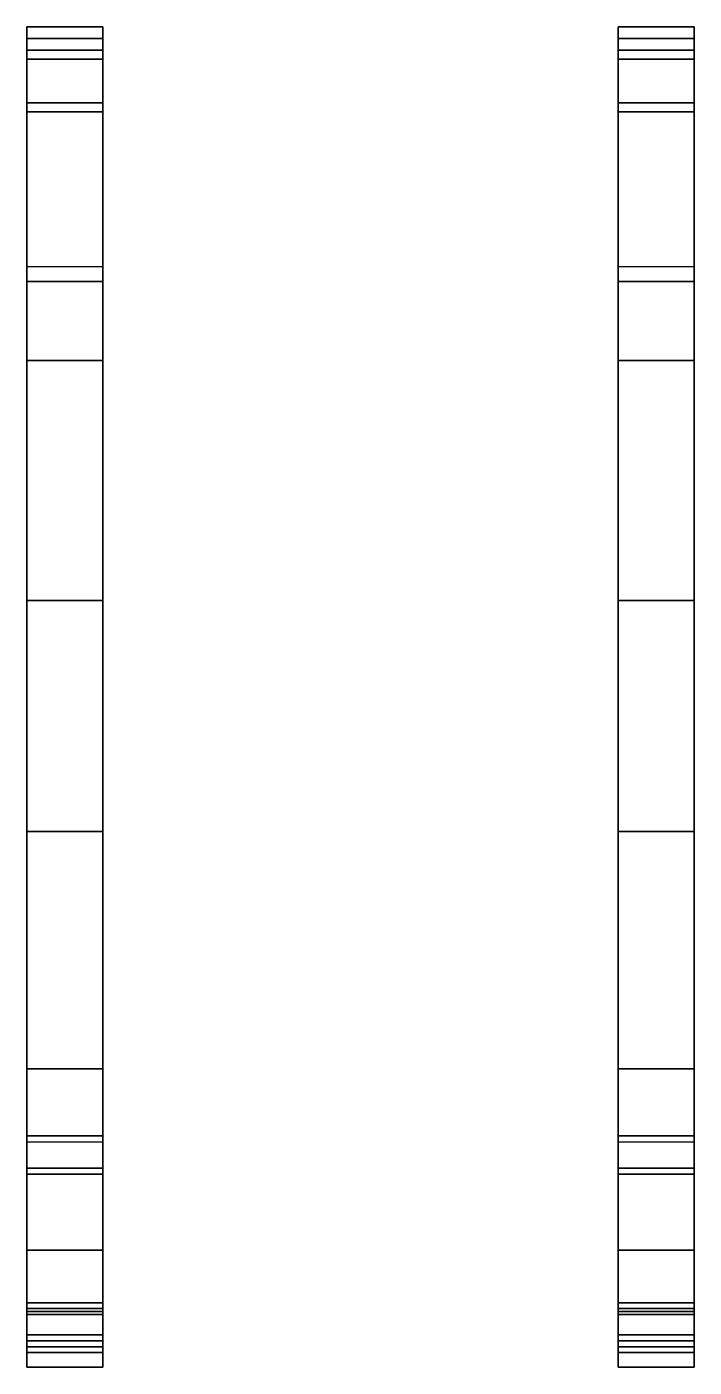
# Model space of a CAD drawing. Extents: x -1.14 to 1.14, y -2.28 to 2.3.
import ezdxf

# ---------------------------------------------------------------- set-up
doc = ezdxf.new("R2010")
doc.units = 0
doc.layers.add('TRACKS', color=3, linetype='CONTINUOUS')

msp = doc.modelspace()

# ---------------------------------------------------------------- linework, layer by layer
at = {"layer": 'TRACKS'}
for points in [[(-1.14, 2.3, 0.49), (-1.14, 2.22, 0.25), (-1.14, 2.19, 0.28), (-1.14, 2.26, 0.49)], [(-0.88, 2.3, 0.49), (-0.88, 2.22, 0.25), (-1.14, 2.22, 0.25), (-1.14, 2.3, 0.49)], [(-1.14, 2.22, 0.73), (-1.14, 2.3, 0.49), (-1.14, 2.26, 0.49), (-1.14, 2.19, 0.7)], [(-0.88, 2.22, 0.73), (-0.88, 2.3, 0.49), (-1.14, 2.3, 0.49), (-1.14, 2.22, 0.73)], [(-0.88, 2.19, 0.28), (-0.88, 2.22, 0.25), (-0.88, 2.3, 0.49), (-0.88, 2.26, 0.49)], [(-0.88, 2.26, 0.49), (-0.88, 2.3, 0.49), (-0.88, 2.22, 0.73), (-0.88, 2.19, 0.7)], [(0.88, 2.3, 0.49), (0.88, 2.22, 0.25), (0.88, 2.19, 0.28), (0.88, 2.26, 0.49)], [(1.14, 2.3, 0.49), (1.14, 2.22, 0.25), (0.88, 2.22, 0.25), (0.88, 2.3, 0.49)], [(1.14, 2.22, 0.73), (1.14, 2.3, 0.49), (0.88, 2.3, 0.49), (0.88, 2.22, 0.73)], [(0.88, 2.22, 0.73), (0.88, 2.3, 0.49), (0.88, 2.26, 0.49), (0.88, 2.19, 0.7)], [(1.14, 2.19, 0.28), (1.14, 2.22, 0.25), (1.14, 2.3, 0.49), (1.14, 2.26, 0.49)], [(1.14, 2.26, 0.49), (1.14, 2.3, 0.49), (1.14, 2.22, 0.73), (1.14, 2.19, 0.7)], [(-1.14, 2.26, 0.49), (-1.14, 2.19, 0.28), (-0.88, 2.19, 0.28), (-0.88, 2.26, 0.49)], [(-1.14, 2.19, 0.7), (-1.14, 2.26, 0.49), (-0.88, 2.26, 0.49), (-0.88, 2.19, 0.7)], [(0.88, 2.19, 0.7), (0.88, 2.26, 0.49), (1.14, 2.26, 0.49), (1.14, 2.19, 0.7)], [(0.88, 2.26, 0.49), (0.88, 2.19, 0.28), (1.14, 2.19, 0.28), (1.14, 2.26, 0.49)], [(-1.14, 2.22, 0.25), (-1.14, 2.04, 0.12), (-1.14, 2.01, 0.15), (-1.14, 2.19, 0.28)], [(-0.88, 2.22, 0.25), (-0.88, 2.04, 0.12), (-1.14, 2.04, 0.12), (-1.14, 2.22, 0.25)], [(-0.88, 2.01, 0.88), (-0.88, 2.22, 0.73), (-1.14, 2.22, 0.73), (-1.14, 2.01, 0.88)], [(-1.14, 2.01, 0.88), (-1.14, 2.22, 0.73), (-1.14, 2.19, 0.7), (-1.14, 2.01, 0.83)], [(-0.88, 2.01, 0.15), (-0.88, 2.04, 0.12), (-0.88, 2.22, 0.25), (-0.88, 2.19, 0.28)], [(-0.88, 2.19, 0.7), (-0.88, 2.22, 0.73), (-0.88, 2.01, 0.88), (-0.88, 2.01, 0.83)], [(0.88, 2.22, 0.25), (0.88, 2.04, 0.12), (0.88, 2.01, 0.15), (0.88, 2.19, 0.28)], [(1.14, 2.22, 0.25), (1.14, 2.04, 0.12), (0.88, 2.04, 0.12), (0.88, 2.22, 0.25)], [(1.14, 2.01, 0.88), (1.14, 2.22, 0.73), (0.88, 2.22, 0.73), (0.88, 2.01, 0.88)], [(0.88, 2.01, 0.88), (0.88, 2.22, 0.73), (0.88, 2.19, 0.7), (0.88, 2.01, 0.83)], [(1.14, 2.01, 0.15), (1.14, 2.04, 0.12), (1.14, 2.22, 0.25), (1.14, 2.19, 0.28)], [(1.14, 2.19, 0.7), (1.14, 2.22, 0.73), (1.14, 2.01, 0.88), (1.14, 2.01, 0.83)], [(-1.14, 2.19, 0.28), (-1.14, 2.01, 0.15), (-0.88, 2.01, 0.15), (-0.88, 2.19, 0.28)], [(-1.14, 2.01, 0.83), (-1.14, 2.19, 0.7), (-0.88, 2.19, 0.7), (-0.88, 2.01, 0.83)], [(0.88, 2.19, 0.28), (0.88, 2.01, 0.15), (1.14, 2.01, 0.15), (1.14, 2.19, 0.28)], [(0.88, 2.01, 0.83), (0.88, 2.19, 0.7), (1.14, 2.19, 0.7), (1.14, 2.01, 0.83)], [(-1.14, 2.04, 0.12), (-1.14, 1.48), (-1.14, 1.43, 0.04), (-1.14, 2.01, 0.15)], [(-0.88, 2.04, 0.12), (-0.88, 1.48), (-1.14, 1.48), (-1.14, 2.04, 0.12)], [(-0.88, 1.43, 0.04), (-0.88, 1.48), (-0.88, 2.04, 0.12), (-0.88, 2.01, 0.15)], [(1.14, 2.04, 0.12), (1.14, 1.48), (0.88, 1.48), (0.88, 2.04, 0.12)], [(0.88, 2.04, 0.12), (0.88, 1.48), (0.88, 1.43, 0.04), (0.88, 2.01, 0.15)], [(1.14, 1.43, 0.04), (1.14, 1.48), (1.14, 2.04, 0.12), (1.14, 2.01, 0.15)], [(-1.14, 2.01, 0.15), (-1.14, 1.43, 0.04), (-0.88, 1.43, 0.04), (-0.88, 2.01, 0.15)], [(-1.14, 1.16, 0.88), (-1.14, 2.01, 0.83), (-0.88, 2.01, 0.83), (-0.88, 1.16, 0.88)], [(-1.14, 1.16, 0.93), (-1.14, 2.01, 0.88), (-1.14, 2.01, 0.83), (-1.14, 1.16, 0.88)], [(-0.88, 1.16, 0.93), (-0.88, 2.01, 0.88), (-1.14, 2.01, 0.88), (-1.14, 1.16, 0.93)], [(-0.88, 2.01, 0.83), (-0.88, 2.01, 0.88), (-0.88, 1.16, 0.93), (-0.88, 1.16, 0.88)], [(0.88, 1.16, 0.88), (0.88, 2.01, 0.83), (1.14, 2.01, 0.83), (1.14, 1.16, 0.88)], [(0.88, 1.16, 0.93), (0.88, 2.01, 0.88), (0.88, 2.01, 0.83), (0.88, 1.16, 0.88)], [(1.14, 1.16, 0.93), (1.14, 2.01, 0.88), (0.88, 2.01, 0.88), (0.88, 1.16, 0.93)], [(0.88, 2.01, 0.15), (0.88, 1.43, 0.04), (1.14, 1.43, 0.04), (1.14, 2.01, 0.15)], [(1.14, 2.01, 0.83), (1.14, 2.01, 0.88), (1.14, 1.16, 0.93), (1.14, 1.16, 0.88)], [(-1.14, 1.48), (-1.14, -1.51), (-1.14, -1.49, 0.04), (-1.14, 1.43, 0.04)], [(-0.88, -1.49, 0.04), (-0.88, -1.51), (-0.88, 1.48), (-0.88, 1.43, 0.04)], [(0.88, 1.48), (0.88, -1.51), (0.88, -1.49, 0.04), (0.88, 1.43, 0.04)], [(1.14, -1.49, 0.04), (1.14, -1.51), (1.14, 1.48), (1.14, 1.43, 0.04)], [(-1.14, 1.43, 0.04), (-1.14, -1.49, 0.04), (-0.88, -1.49, 0.04), (-0.88, 1.43, 0.04)], [(0.88, 1.43, 0.04), (0.88, -1.49, 0.04), (1.14, -1.49, 0.04), (1.14, 1.43, 0.04)], [(-0.88, 0.34, 0.99), (-0.88, 1.16, 0.93), (-1.14, 1.16, 0.93), (-1.14, 0.34, 0.99)], [(-1.14, 0.34, 0.99), (-1.14, 1.16, 0.93), (-1.14, 1.16, 0.88), (-1.14, 0.34, 0.94)], [(-1.14, 0.34, 0.94), (-1.14, 1.16, 0.88), (-0.88, 1.16, 0.88), (-0.88, 0.34, 0.94)], [(-0.88, 1.16, 0.88), (-0.88, 1.16, 0.93), (-0.88, 0.34, 0.99), (-0.88, 0.34, 0.94)], [(0.88, 0.34, 0.99), (0.88, 1.16, 0.93), (0.88, 1.16, 0.88), (0.88, 0.34, 0.94)], [(1.14, 0.34, 0.99), (1.14, 1.16, 0.93), (0.88, 1.16, 0.93), (0.88, 0.34, 0.99)], [(0.88, 0.34, 0.94), (0.88, 1.16, 0.88), (1.14, 1.16, 0.88), (1.14, 0.34, 0.94)], [(1.14, 1.16, 0.88), (1.14, 1.16, 0.93), (1.14, 0.34, 0.99), (1.14, 0.34, 0.94)], [(-0.88, -0.45, 1.05), (-0.88, 0.34, 0.99), (-1.14, 0.34, 0.99), (-1.14, -0.45, 1.05)], [(-1.14, -0.45, 1.05), (-1.14, 0.34, 0.99), (-1.14, 0.34, 0.94), (-1.14, -0.45, 1)], [(-1.14, -0.45, 1), (-1.14, 0.34, 0.94), (-0.88, 0.34, 0.94), (-0.88, -0.45, 1)], [(-0.88, 0.34, 0.94), (-0.88, 0.34, 0.99), (-0.88, -0.45, 1.05), (-0.88, -0.45, 1)], [(0.88, -0.45, 1), (0.88, 0.34, 0.94), (1.14, 0.34, 0.94), (1.14, -0.45, 1)], [(0.88, -0.45, 1.05), (0.88, 0.34, 0.99), (0.88, 0.34, 0.94), (0.88, -0.45, 1)], [(1.14, -0.45, 1.05), (1.14, 0.34, 0.99), (0.88, 0.34, 0.99), (0.88, -0.45, 1.05)], [(1.14, 0.34, 0.94), (1.14, 0.34, 0.99), (1.14, -0.45, 1.05), (1.14, -0.45, 1)], [(-1.14, -1.26, 1.11), (-1.14, -0.45, 1.05), (-1.14, -0.45, 1), (-1.14, -1.26, 1.06)], [(-1.14, -1.26, 1.06), (-1.14, -0.45, 1), (-0.88, -0.45, 1), (-0.88, -1.26, 1.06)], [(-0.88, -1.26, 1.11), (-0.88, -0.45, 1.05), (-1.14, -0.45, 1.05), (-1.14, -1.26, 1.11)], [(-0.88, -0.45, 1), (-0.88, -0.45, 1.05), (-0.88, -1.26, 1.11), (-0.88, -1.26, 1.06)], [(0.88, -1.26, 1.06), (0.88, -0.45, 1), (1.14, -0.45, 1), (1.14, -1.26, 1.06)], [(0.88, -1.26, 1.11), (0.88, -0.45, 1.05), (0.88, -0.45, 1), (0.88, -1.26, 1.06)], [(1.14, -1.26, 1.11), (1.14, -0.45, 1.05), (0.88, -0.45, 1.05), (0.88, -1.26, 1.11)], [(1.14, -0.45, 1), (1.14, -0.45, 1.05), (1.14, -1.26, 1.11), (1.14, -1.26, 1.06)], [(-0.88, -1.88, 1.15), (-0.88, -1.26, 1.11), (-1.14, -1.26, 1.11), (-1.14, -1.88, 1.15)], [(-1.14, -1.88, 1.15), (-1.14, -1.26, 1.11), (-1.14, -1.26, 1.06), (-1.14, -1.88, 1.1)], [(-1.14, -1.88, 1.1), (-1.14, -1.26, 1.06), (-0.88, -1.26, 1.06), (-0.88, -1.88, 1.1)], [(-0.88, -1.26, 1.06), (-0.88, -1.26, 1.11), (-0.88, -1.88, 1.15), (-0.88, -1.88, 1.1)], [(0.88, -1.88, 1.1), (0.88, -1.26, 1.06), (1.14, -1.26, 1.06), (1.14, -1.88, 1.1)], [(0.88, -1.88, 1.15), (0.88, -1.26, 1.11), (0.88, -1.26, 1.06), (0.88, -1.88, 1.1)], [(1.14, -1.88, 1.15), (1.14, -1.26, 1.11), (0.88, -1.26, 1.11), (0.88, -1.88, 1.15)], [(1.14, -1.26, 1.06), (1.14, -1.26, 1.11), (1.14, -1.88, 1.15), (1.14, -1.88, 1.1)], [(-1.14, -1.6, 0.1), (-1.14, -1.49, 0.04), (-1.14, -1.51), (-1.14, -1.62, 0.06)], [(-0.88, -1.6, 0.1), (-0.88, -1.49, 0.04), (-1.14, -1.49, 0.04), (-1.14, -1.6, 0.1)], [(-1.14, -1.62, 0.06), (-1.14, -1.51), (-0.88, -1.51), (-0.88, -1.62, 0.06)], [(-0.88, -1.51), (-0.88, -1.49, 0.04), (-0.88, -1.6, 0.1), (-0.88, -1.62, 0.06)], [(0.88, -1.6, 0.1), (0.88, -1.49, 0.04), (0.88, -1.51), (0.88, -1.62, 0.06)], [(1.14, -1.6, 0.1), (1.14, -1.49, 0.04), (0.88, -1.49, 0.04), (0.88, -1.6, 0.1)], [(0.88, -1.62, 0.06), (0.88, -1.51), (1.14, -1.51), (1.14, -1.62, 0.06)], [(1.14, -1.51), (1.14, -1.49, 0.04), (1.14, -1.6, 0.1), (1.14, -1.62, 0.06)], [(-1.14, -2.06, 0.48), (-1.14, -1.6, 0.1), (-1.14, -1.62, 0.06), (-1.14, -2.08, 0.44)], [(-0.88, -2.06, 0.48), (-0.88, -1.6, 0.1), (-1.14, -1.6, 0.1), (-1.14, -2.06, 0.48)], [(-0.88, -1.62, 0.06), (-0.88, -1.6, 0.1), (-0.88, -2.06, 0.48), (-0.88, -2.08, 0.44)], [(0.88, -2.06, 0.48), (0.88, -1.6, 0.1), (0.88, -1.62, 0.06), (0.88, -2.08, 0.44)], [(1.14, -2.06, 0.48), (1.14, -1.6, 0.1), (0.88, -1.6, 0.1), (0.88, -2.06, 0.48)], [(1.14, -1.62, 0.06), (1.14, -1.6, 0.1), (1.14, -2.06, 0.48), (1.14, -2.08, 0.44)], [(-1.14, -2.08, 0.44), (-1.14, -1.62, 0.06), (-0.88, -1.62, 0.06), (-0.88, -2.08, 0.44)], [(0.88, -2.08, 0.44), (0.88, -1.62, 0.06), (1.14, -1.62, 0.06), (1.14, -2.08, 0.44)], [(-1.14, -2.09, 1.06), (-1.14, -1.88, 1.1), (-0.88, -1.88, 1.1), (-0.88, -2.09, 1.06)], [(-1.14, -2.1, 1.11), (-1.14, -1.88, 1.15), (-1.14, -1.88, 1.1), (-1.14, -2.09, 1.06)], [(-0.88, -2.1, 1.11), (-0.88, -1.88, 1.15), (-1.14, -1.88, 1.15), (-1.14, -2.1, 1.11)], [(-0.88, -1.88, 1.1), (-0.88, -1.88, 1.15), (-0.88, -2.1, 1.11), (-0.88, -2.09, 1.06)], [(1.14, -2.1, 1.11), (1.14, -1.88, 1.15), (0.88, -1.88, 1.15), (0.88, -2.1, 1.11)], [(0.88, -2.1, 1.11), (0.88, -1.88, 1.15), (0.88, -1.88, 1.1), (0.88, -2.09, 1.06)], [(0.88, -2.09, 1.06), (0.88, -1.88, 1.1), (1.14, -1.88, 1.1), (1.14, -2.09, 1.06)], [(1.14, -1.88, 1.1), (1.14, -1.88, 1.15), (1.14, -2.1, 1.11), (1.14, -2.09, 1.06)], [(-1.14, -2.17, 0.59), (-1.14, -2.06, 0.48), (-1.14, -2.08, 0.44), (-1.14, -2.19, 0.54)], [(-0.88, -2.17, 0.59), (-0.88, -2.06, 0.48), (-1.14, -2.06, 0.48), (-1.14, -2.17, 0.59)], [(-0.88, -2.08, 0.44), (-0.88, -2.06, 0.48), (-0.88, -2.17, 0.59), (-0.88, -2.19, 0.54)], [(0.88, -2.17, 0.59), (0.88, -2.06, 0.48), (0.88, -2.08, 0.44), (0.88, -2.19, 0.54)], [(1.14, -2.17, 0.59), (1.14, -2.06, 0.48), (0.88, -2.06, 0.48), (0.88, -2.17, 0.59)], [(1.14, -2.08, 0.44), (1.14, -2.06, 0.48), (1.14, -2.17, 0.59), (1.14, -2.19, 0.54)], [(-1.14, -2.19, 0.54), (-1.14, -2.08, 0.44), (-0.88, -2.08, 0.44), (-0.88, -2.19, 0.54)], [(-1.14, -2.09, 1.06), (-1.14, -2.17, 0.99), (-1.14, -2.21, 1.02), (-1.14, -2.1, 1.11)], [(-0.88, -2.09, 1.06), (-0.88, -2.17, 0.99), (-1.14, -2.17, 0.99), (-1.14, -2.09, 1.06)], [(-1.14, -2.1, 1.11), (-1.14, -2.21, 1.02), (-0.88, -2.21, 1.02), (-0.88, -2.1, 1.11)], [(-0.88, -2.21, 1.02), (-0.88, -2.17, 0.99), (-0.88, -2.09, 1.06), (-0.88, -2.1, 1.11)], [(0.88, -2.19, 0.54), (0.88, -2.08, 0.44), (1.14, -2.08, 0.44), (1.14, -2.19, 0.54)], [(0.88, -2.09, 1.06), (0.88, -2.17, 0.99), (0.88, -2.21, 1.02), (0.88, -2.1, 1.11)], [(1.14, -2.09, 1.06), (1.14, -2.17, 0.99), (0.88, -2.17, 0.99), (0.88, -2.09, 1.06)], [(0.88, -2.1, 1.11), (0.88, -2.21, 1.02), (1.14, -2.21, 1.02), (1.14, -2.1, 1.11)], [(1.14, -2.21, 1.02), (1.14, -2.17, 0.99), (1.14, -2.09, 1.06), (1.14, -2.1, 1.11)], [(-1.14, -2.23, 0.7), (-1.14, -2.17, 0.59), (-1.14, -2.19, 0.54), (-1.14, -2.28, 0.7)], [(-0.88, -2.23, 0.7), (-0.88, -2.17, 0.59), (-1.14, -2.17, 0.59), (-1.14, -2.23, 0.7)], [(-1.14, -2.17, 0.99), (-1.14, -2.23, 0.86), (-1.14, -2.28, 0.86), (-1.14, -2.21, 1.02)], [(-0.88, -2.17, 0.99), (-0.88, -2.23, 0.86), (-1.14, -2.23, 0.86), (-1.14, -2.17, 0.99)], [(-1.14, -2.28, 0.7), (-1.14, -2.19, 0.54), (-0.88, -2.19, 0.54), (-0.88, -2.28, 0.7)], [(-0.88, -2.19, 0.54), (-0.88, -2.17, 0.59), (-0.88, -2.23, 0.7), (-0.88, -2.28, 0.7)], [(-0.88, -2.28, 0.86), (-0.88, -2.23, 0.86), (-0.88, -2.17, 0.99), (-0.88, -2.21, 1.02)], [(0.88, -2.17, 0.99), (0.88, -2.23, 0.86), (0.88, -2.28, 0.86), (0.88, -2.21, 1.02)], [(1.14, -2.17, 0.99), (1.14, -2.23, 0.86), (0.88, -2.23, 0.86), (0.88, -2.17, 0.99)], [(0.88, -2.23, 0.7), (0.88, -2.17, 0.59), (0.88, -2.19, 0.54), (0.88, -2.28, 0.7)], [(1.14, -2.23, 0.7), (1.14, -2.17, 0.59), (0.88, -2.17, 0.59), (0.88, -2.23, 0.7)], [(0.88, -2.28, 0.7), (0.88, -2.19, 0.54), (1.14, -2.19, 0.54), (1.14, -2.28, 0.7)], [(1.14, -2.28, 0.86), (1.14, -2.23, 0.86), (1.14, -2.17, 0.99), (1.14, -2.21, 1.02)], [(1.14, -2.19, 0.54), (1.14, -2.17, 0.59), (1.14, -2.23, 0.7), (1.14, -2.28, 0.7)], [(-1.14, -2.21, 1.02), (-1.14, -2.28, 0.86), (-0.88, -2.28, 0.86), (-0.88, -2.21, 1.02)], [(-1.14, -2.23, 0.86), (-1.14, -2.23, 0.7), (-1.14, -2.28, 0.7), (-1.14, -2.28, 0.86)], [(-0.88, -2.23, 0.86), (-0.88, -2.23, 0.7), (-1.14, -2.23, 0.7), (-1.14, -2.23, 0.86)], [(-0.88, -2.28, 0.7), (-0.88, -2.23, 0.7), (-0.88, -2.23, 0.86), (-0.88, -2.28, 0.86)], [(0.88, -2.21, 1.02), (0.88, -2.28, 0.86), (1.14, -2.28, 0.86), (1.14, -2.21, 1.02)], [(1.14, -2.23, 0.86), (1.14, -2.23, 0.7), (0.88, -2.23, 0.7), (0.88, -2.23, 0.86)], [(0.88, -2.23, 0.86), (0.88, -2.23, 0.7), (0.88, -2.28, 0.7), (0.88, -2.28, 0.86)], [(1.14, -2.28, 0.7), (1.14, -2.23, 0.7), (1.14, -2.23, 0.86), (1.14, -2.28, 0.86)], [(-1.14, -2.28, 0.86), (-1.14, -2.28, 0.7), (-0.88, -2.28, 0.7), (-0.88, -2.28, 0.86)], [(0.88, -2.28, 0.86), (0.88, -2.28, 0.7), (1.14, -2.28, 0.7), (1.14, -2.28, 0.86)]]:
    msp.add_3dface(points, dxfattribs=at)

doc.saveas('drawing.dxf')
